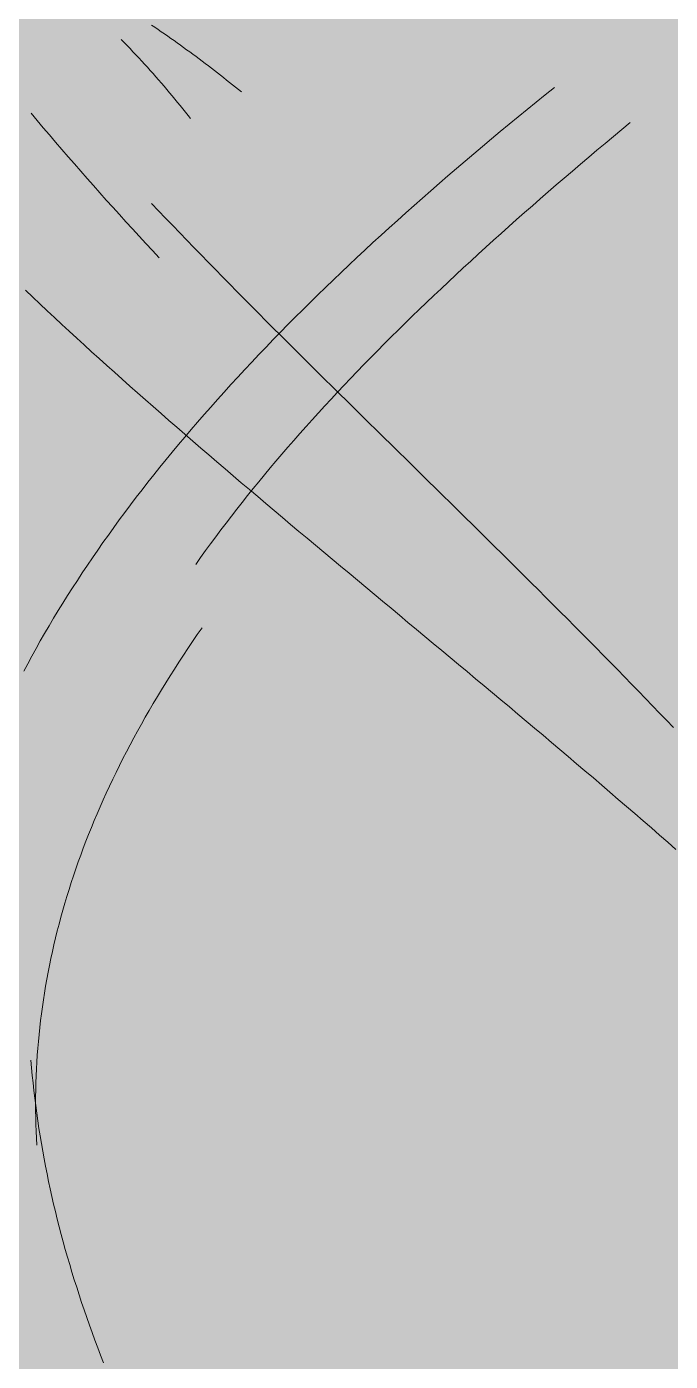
# Model space of a CAD drawing. Header units: inches. Extents: x 30764 to 92544, y -36095 to 66.
# Drawn here: x 30765.71866 to 30765.72197, y 60.03829 to 60.04516 of the extents above; entities that cross this region are included whole.
import ezdxf

# ---------------------------------------------------------------- set-up
doc = ezdxf.new("R2010")
doc.units = ezdxf.units.IN
doc.header["$MEASUREMENT"] = 0
for name, color, linetype, lineweight in [('A-GLAZ-CURT', 52, 'Continuous', 9), ('L-SITE-WALL', 31, 'Continuous', 13), ('Q-SPCQ', 91, 'Continuous', 9)]:
    doc.layers.add(name, color=color, linetype=linetype, lineweight=lineweight)

# ---------------------------------------------------------------- blocks, each defined once
blk = doc.blocks.new('FP_32-Entrance - Xcel')
at = {"layer": 'Q-SPCQ'}
for p, q in [((-2803.5156116, 60.0448443), (-2803.5156586, 60.0448065)), ((-2803.5157055, 60.0447687), (-2803.515752, 60.0447309)), ((-2803.5156586, 60.0448065), (-2803.5157055, 60.0447687)), ((-2803.5157984, 60.044693), (-2803.5158445, 60.0446551)), ((-2803.515752, 60.0447309), (-2803.5157984, 60.044693)), ((-2803.5158903, 60.0446172), (-2803.5159359, 60.0445792)), ((-2803.5158445, 60.0446551), (-2803.5158903, 60.0446172)), ((-2803.5159359, 60.0445792), (-2803.5159812, 60.0445413)), ((-2803.5160263, 60.0445033), (-2803.5160711, 60.0444653)), ((-2803.5159812, 60.0445413), (-2803.5160263, 60.0445033)), ((-2803.5161156, 60.0444272), (-2803.5161599, 60.0443892)), ((-2803.5160711, 60.0444653), (-2803.5161156, 60.0444272)), ((-2803.5162039, 60.0443511), (-2803.5162476, 60.044313)), ((-2803.5161599, 60.0443892), (-2803.5162039, 60.0443511)), ((-2803.516291, 60.0442749), (-2803.5163341, 60.0442367)), ((-2803.5162476, 60.044313), (-2803.516291, 60.0442749)), ((-2803.5163341, 60.0442367), (-2803.516377, 60.0441986)), ((-2803.5164196, 60.0441604), (-2803.5164618, 60.0441222)), ((-2803.516377, 60.0441986), (-2803.5164196, 60.0441604)), ((-2803.5165038, 60.044084), (-2803.5165455, 60.0440457)), ((-2803.5164618, 60.0441222), (-2803.5165038, 60.044084)), ((-2803.5165868, 60.0440075), (-2803.5166279, 60.0439692)), ((-2803.5165455, 60.0440457), (-2803.5165868, 60.0440075)), ((-2803.5166686, 60.0439309), (-2803.516709, 60.0438925)), ((-2803.5166279, 60.0439692), (-2803.5166686, 60.0439309)), ((-2803.516709, 60.0438925), (-2803.5167491, 60.0438542)), ((-2803.5183323, 60.0438005), (-2803.5182955, 60.0437655)), ((-2803.5167889, 60.0438158), (-2803.5168284, 60.0437775)), ((-2803.5167491, 60.0438542), (-2803.5167889, 60.0438158)), ((-2803.5182955, 60.0437655), (-2803.5182585, 60.0437304)), ((-2803.5182585, 60.0437304), (-2803.5182212, 60.0436954)), ((-2803.5168675, 60.0437391), (-2803.5169064, 60.0437007)), ((-2803.5168284, 60.0437775), (-2803.5168675, 60.0437391)), ((-2803.5182212, 60.0436954), (-2803.5181837, 60.0436603)), ((-2803.5181837, 60.0436603), (-2803.518146, 60.0436251)), ((-2803.5169449, 60.0436622), (-2803.516983, 60.0436238)), ((-2803.5169064, 60.0437007), (-2803.5169449, 60.0436622)), ((-2803.518146, 60.0436251), (-2803.518108, 60.04359)), ((-2803.518108, 60.04359), (-2803.5180698, 60.0435548)), ((-2803.5170208, 60.0435853), (-2803.5170583, 60.0435468)), ((-2803.516983, 60.0436238), (-2803.5170208, 60.0435853)), ((-2803.5180698, 60.0435548), (-2803.5180313, 60.0435196)), ((-2803.5180313, 60.0435196), (-2803.5179927, 60.0434844)), ((-2803.5170583, 60.0435468), (-2803.5170954, 60.0435083)), ((-2803.5179927, 60.0434844), (-2803.5179538, 60.0434491)), ((-2803.5179538, 60.0434491), (-2803.5179147, 60.0434139)), ((-2803.5171322, 60.0434698), (-2803.5171687, 60.0434313)), ((-2803.5170954, 60.0435083), (-2803.5171322, 60.0434698)), ((-2803.5179147, 60.0434139), (-2803.5178754, 60.0433786)), ((-2803.5178754, 60.0433786), (-2803.5178359, 60.0433432)), ((-2803.5172048, 60.0433927), (-2803.5172405, 60.0433541)), ((-2803.5171687, 60.0434313), (-2803.5172048, 60.0433927)), ((-2803.5178359, 60.0433432), (-2803.5177962, 60.0433079)), ((-2803.5177962, 60.0433079), (-2803.5177563, 60.0432725)), ((-2803.5172759, 60.0433156), (-2803.517311, 60.043277)), ((-2803.5172405, 60.0433541), (-2803.5172759, 60.0433156)), ((-2803.5177563, 60.0432725), (-2803.5177163, 60.0432371)), ((-2803.517311, 60.043277), (-2803.5173457, 60.0432383)), ((-2803.5177163, 60.0432371), (-2803.517676, 60.0432017)), ((-2803.517676, 60.0432017), (-2803.5176356, 60.0431662)), ((-2803.51738, 60.0431997), (-2803.517414, 60.0431611)), ((-2803.5173457, 60.0432383), (-2803.51738, 60.0431997)), ((-2803.5176356, 60.0431662), (-2803.517595, 60.0431308)), ((-2803.517595, 60.0431308), (-2803.5175542, 60.0430953)), ((-2803.5174476, 60.0431224), (-2803.5174808, 60.0430837)), ((-2803.517414, 60.0431611), (-2803.5174476, 60.0431224)), ((-2803.5175542, 60.0430953), (-2803.5175133, 60.0430598)), ((-2803.5175137, 60.0430451), (-2803.5175462, 60.0430064)), ((-2803.5174808, 60.0430837), (-2803.5175137, 60.0430451)), ((-2803.5175133, 60.0430598), (-2803.5174722, 60.0430242)), ((-2803.5175783, 60.0429677), (-2803.5176101, 60.0429289)), ((-2803.5175462, 60.0430064), (-2803.5175783, 60.0429677)), ((-2803.5174722, 60.0430242), (-2803.517431, 60.0429886)), ((-2803.517431, 60.0429886), (-2803.5173896, 60.042953)), ((-2803.5176101, 60.0429289), (-2803.5176415, 60.0428902)), ((-2803.5173896, 60.042953), (-2803.5173481, 60.0429174)), ((-2803.5173481, 60.0429174), (-2803.5173064, 60.0428818)), ((-2803.5176725, 60.0428514), (-2803.5177031, 60.0428127)), ((-2803.5176415, 60.0428902), (-2803.5176725, 60.0428514)), ((-2803.5173064, 60.0428818), (-2803.5172646, 60.0428461)), ((-2803.5172646, 60.0428461), (-2803.5172227, 60.0428104)), ((-2803.5177334, 60.0427739), (-2803.5177633, 60.0427351)), ((-2803.5177031, 60.0428127), (-2803.5177334, 60.0427739)), ((-2803.5172227, 60.0428104), (-2803.5171807, 60.0427747)), ((-2803.5171807, 60.0427747), (-2803.5171385, 60.042739)), ((-2803.5177928, 60.0426963), (-2803.5178219, 60.0426575)), ((-2803.5177633, 60.0427351), (-2803.5177928, 60.0426963)), ((-2803.5171385, 60.042739), (-2803.5170963, 60.0427032)), ((-2803.5170963, 60.0427032), (-2803.5170539, 60.0426674)), ((-2803.5178219, 60.0426575), (-2803.5178506, 60.0426187)), ((-2803.5170539, 60.0426674), (-2803.5170114, 60.0426316)), ((-2803.5170114, 60.0426316), (-2803.5169689, 60.0425958)), ((-2803.517879, 60.0425798), (-2803.5179069, 60.042541)), ((-2803.5178506, 60.0426187), (-2803.517879, 60.0425798)), ((-2803.5169689, 60.0425958), (-2803.5169262, 60.0425599)), ((-2803.5169262, 60.0425599), (-2803.5168835, 60.0425241)), ((-2803.5179345, 60.0425021), (-2803.5179617, 60.0424632)), ((-2803.5179069, 60.042541), (-2803.5179345, 60.0425021)), ((-2803.5168835, 60.0425241), (-2803.5168406, 60.0424882)), ((-2803.5168406, 60.0424882), (-2803.5167977, 60.0424522)), ((-2803.5179884, 60.0424244), (-2803.5180148, 60.0423855)), ((-2803.5179617, 60.0424632), (-2803.5179884, 60.0424244)), ((-2803.5167977, 60.0424522), (-2803.5167548, 60.0424163)), ((-2803.5167548, 60.0424163), (-2803.5167117, 60.0423803)), ((-2803.5180408, 60.0423466), (-2803.5180664, 60.0423077)), ((-2803.5180148, 60.0423855), (-2803.5180408, 60.0423466)), ((-2803.5167117, 60.0423803), (-2803.5166686, 60.0423443)), ((-2803.5180664, 60.0423077), (-2803.5180916, 60.0422687)), ((-2803.5166686, 60.0423443), (-2803.5166254, 60.0423083)), ((-2803.5166254, 60.0423083), (-2803.5165822, 60.0422722)), ((-2803.5181164, 60.0422298), (-2803.5181408, 60.0421909)), ((-2803.5180916, 60.0422687), (-2803.5181164, 60.0422298)), ((-2803.5165822, 60.0422722), (-2803.5165389, 60.0422362)), ((-2803.5165389, 60.0422362), (-2803.5164956, 60.0422001)), ((-2803.5181649, 60.0421519), (-2803.5181885, 60.042113)), ((-2803.5181408, 60.0421909), (-2803.5181649, 60.0421519)), ((-2803.5164956, 60.0422001), (-2803.5164523, 60.042164)), ((-2803.5164523, 60.042164), (-2803.5164089, 60.0421278)), ((-2803.5182117, 60.042074), (-2803.5182345, 60.042035)), ((-2803.5181885, 60.042113), (-2803.5182117, 60.042074)), ((-2803.5164089, 60.0421278), (-2803.5163654, 60.0420917)), ((-2803.5163654, 60.0420917), (-2803.516322, 60.0420555)), ((-2803.5182345, 60.042035), (-2803.5182569, 60.041996)), ((-2803.516322, 60.0420555), (-2803.5162785, 60.0420193)), ((-2803.5162785, 60.0420193), (-2803.516235, 60.0419831)), ((-2803.5182789, 60.041957), (-2803.5183005, 60.041918)), ((-2803.5182569, 60.041996), (-2803.5182789, 60.041957)), ((-2803.516235, 60.0419831), (-2803.5161915, 60.0419468)), ((-2803.5161915, 60.0419468), (-2803.516148, 60.0419106)), ((-2803.5183217, 60.041879), (-2803.5183425, 60.04184)), ((-2803.5183005, 60.041918), (-2803.5183217, 60.041879)), ((-2803.516148, 60.0419106), (-2803.5161045, 60.0418743)), ((-2803.5161045, 60.0418743), (-2803.516061, 60.041838)), ((-2803.516061, 60.041838), (-2803.5160175, 60.0418016)), ((-2803.5160175, 60.0418016), (-2803.515974, 60.0417653)), ((-2803.515974, 60.0417653), (-2803.5159306, 60.0417289)), ((-2803.5159306, 60.0417289), (-2803.5158871, 60.0416925)), ((-2803.5158871, 60.0416925), (-2803.5158437, 60.0416561)), ((-2803.5158437, 60.0416561), (-2803.5158003, 60.0416196)), ((-2803.5158003, 60.0416196), (-2803.5157569, 60.0415832)), ((-2803.5157569, 60.0415832), (-2803.5157136, 60.0415467)), ((-2803.5157136, 60.0415467), (-2803.5156703, 60.0415102)), ((-2803.5156703, 60.0415102), (-2803.515627, 60.0414737)), ((-2803.515627, 60.0414737), (-2803.5155838, 60.0414371)), ((-2803.5155838, 60.0414371), (-2803.5155407, 60.0414006)), ((-2803.5155407, 60.0414006), (-2803.5154976, 60.041364)), ((-2803.5154976, 60.041364), (-2803.5154545, 60.0413274)), ((-2803.5154545, 60.0413274), (-2803.5154116, 60.0412907)), ((-2803.5154116, 60.0412907), (-2803.5153687, 60.0412541)), ((-2803.5153687, 60.0412541), (-2803.5153259, 60.0412174)), ((-2803.5153259, 60.0412174), (-2803.5152831, 60.0411807)), ((-2803.5152831, 60.0411807), (-2803.5152405, 60.041144)), ((-2803.5152405, 60.041144), (-2803.5151979, 60.0411073)), ((-2803.5151979, 60.0411073), (-2803.5151554, 60.0410706)), ((-2803.5151554, 60.0410706), (-2803.5151131, 60.0410338)), ((-2803.5151131, 60.0410338), (-2803.5150708, 60.040997)), ((-2803.5150708, 60.040997), (-2803.5150286, 60.0409602)), ((-2803.5150286, 60.0409602), (-2803.5149865, 60.0409234))]:
    blk.add_line(p, q, dxfattribs=at)
blk = doc.blocks.new('FP_34-Entrance - Xcel')
at = {"layer": 'Q-SPCQ'}
for p, q in [((-2803.518304, 60.0447116), (-2803.5182729, 60.0446743)), ((-2803.5182729, 60.0446743), (-2803.5182415, 60.0446371)), ((-2803.5182415, 60.0446371), (-2803.5182099, 60.0445998)), ((-2803.5182099, 60.0445998), (-2803.5181782, 60.0445626)), ((-2803.5181782, 60.0445626), (-2803.5181462, 60.0445253)), ((-2803.5181462, 60.0445253), (-2803.5181141, 60.0444881)), ((-2803.5181141, 60.0444881), (-2803.5180817, 60.0444509)), ((-2803.5180817, 60.0444509), (-2803.5180492, 60.0444137)), ((-2803.5180492, 60.0444137), (-2803.5180164, 60.0443765)), ((-2803.5180164, 60.0443765), (-2803.5179835, 60.0443393)), ((-2803.5179835, 60.0443393), (-2803.5179504, 60.0443021)), ((-2803.5179504, 60.0443021), (-2803.5179172, 60.0442649)), ((-2803.5179172, 60.0442649), (-2803.5178837, 60.0442277)), ((-2803.5178837, 60.0442277), (-2803.5178501, 60.0441906)), ((-2803.5178501, 60.0441906), (-2803.5178164, 60.0441534)), ((-2803.5178164, 60.0441534), (-2803.5177825, 60.0441162)), ((-2803.5177825, 60.0441162), (-2803.5177484, 60.0440791)), ((-2803.5177484, 60.0440791), (-2803.5177142, 60.044042)), ((-2803.5177142, 60.044042), (-2803.5176799, 60.0440048)), ((-2803.5176799, 60.0440048), (-2803.5176454, 60.0439677)), ((-2803.5174492, 60.0420288), (-2803.5174734, 60.0419933)), ((-2803.5174247, 60.0420642), (-2803.5174492, 60.0420288)), ((-2803.5174973, 60.0419578), (-2803.5175208, 60.0419224)), ((-2803.5174734, 60.0419933), (-2803.5174973, 60.0419578)), ((-2803.517544, 60.0418869), (-2803.5175668, 60.0418515)), ((-2803.5175208, 60.0419224), (-2803.517544, 60.0418869)), ((-2803.5175893, 60.041816), (-2803.5176114, 60.0417806)), ((-2803.5175668, 60.0418515), (-2803.5175893, 60.041816)), ((-2803.5176332, 60.0417451), (-2803.5176546, 60.0417097)), ((-2803.5176114, 60.0417806), (-2803.5176332, 60.0417451)), ((-2803.5176757, 60.0416742), (-2803.5176964, 60.0416388)), ((-2803.5176546, 60.0417097), (-2803.5176757, 60.0416742)), ((-2803.5177168, 60.0416033), (-2803.5177368, 60.0415679)), ((-2803.5176964, 60.0416388), (-2803.5177168, 60.0416033)), ((-2803.5177565, 60.0415324), (-2803.5177758, 60.041497)), ((-2803.5177368, 60.0415679), (-2803.5177565, 60.0415324)), ((-2803.5177947, 60.0414615), (-2803.5178133, 60.0414261)), ((-2803.5177758, 60.041497), (-2803.5177947, 60.0414615)), ((-2803.5178315, 60.0413906), (-2803.5178494, 60.0413552)), ((-2803.5178133, 60.0414261), (-2803.5178315, 60.0413906)), ((-2803.5178669, 60.0413197), (-2803.5178841, 60.0412842)), ((-2803.5178494, 60.0413552), (-2803.5178669, 60.0413197)), ((-2803.5179009, 60.0412488), (-2803.5179173, 60.0412133)), ((-2803.5178841, 60.0412842), (-2803.5179009, 60.0412488)), ((-2803.5179173, 60.0412133), (-2803.5179334, 60.0411779)), ((-2803.5179491, 60.0411424), (-2803.5179644, 60.0411069)), ((-2803.5179334, 60.0411779), (-2803.5179491, 60.0411424)), ((-2803.5179794, 60.0410715), (-2803.517994, 60.041036)), ((-2803.5179644, 60.0411069), (-2803.5179794, 60.0410715)), ((-2803.5180083, 60.0410005), (-2803.5180222, 60.0409651)), ((-2803.517994, 60.041036), (-2803.5180083, 60.0410005)), ((-2803.5180357, 60.0409296), (-2803.5180489, 60.0408941)), ((-2803.5180222, 60.0409651), (-2803.5180357, 60.0409296)), ((-2803.5180617, 60.0408586), (-2803.5180741, 60.0408232)), ((-2803.5180489, 60.0408941), (-2803.5180617, 60.0408586)), ((-2803.5180862, 60.0407877), (-2803.5180979, 60.0407522)), ((-2803.5180741, 60.0408232), (-2803.5180862, 60.0407877)), ((-2803.5181092, 60.0407167), (-2803.5181202, 60.0406812)), ((-2803.5180979, 60.0407522), (-2803.5181092, 60.0407167)), ((-2803.5181308, 60.0406457), (-2803.5181411, 60.0406102)), ((-2803.5181202, 60.0406812), (-2803.5181308, 60.0406457)), ((-2803.518151, 60.0405747), (-2803.5181605, 60.0405392)), ((-2803.5181411, 60.0406102), (-2803.518151, 60.0405747)), ((-2803.5181697, 60.0405037), (-2803.5181785, 60.0404682)), ((-2803.5181605, 60.0405392), (-2803.5181697, 60.0405037)), ((-2803.5181869, 60.0404327), (-2803.518195, 60.0403972)), ((-2803.5181785, 60.0404682), (-2803.5181869, 60.0404327)), ((-2803.5182027, 60.0403617), (-2803.51821, 60.0403262)), ((-2803.518195, 60.0403972), (-2803.5182027, 60.0403617)), ((-2803.518217, 60.0402907), (-2803.5182236, 60.0402551)), ((-2803.51821, 60.0403262), (-2803.518217, 60.0402907)), ((-2803.5182298, 60.0402196), (-2803.5182357, 60.0401841)), ((-2803.5182236, 60.0402551), (-2803.5182298, 60.0402196)), ((-2803.5182413, 60.0401486), (-2803.5182464, 60.040113)), ((-2803.5182357, 60.0401841), (-2803.5182413, 60.0401486)), ((-2803.5182464, 60.040113), (-2803.5182512, 60.0400775)), ((-2803.5182557, 60.0400419), (-2803.5182598, 60.0400064)), ((-2803.5182512, 60.0400775), (-2803.5182557, 60.0400419)), ((-2803.5182635, 60.0399708), (-2803.5182669, 60.0399353)), ((-2803.5182598, 60.0400064), (-2803.5182635, 60.0399708)), ((-2803.5182699, 60.0398997), (-2803.5182725, 60.0398641)), ((-2803.5182669, 60.0399353), (-2803.5182699, 60.0398997)), ((-2803.5183051, 60.0398383), (-2803.5183018, 60.0397993)), ((-2803.5182748, 60.0398286), (-2803.5182768, 60.039793)), ((-2803.5182725, 60.0398641), (-2803.5182748, 60.0398286)), ((-2803.5183018, 60.0397993), (-2803.5182982, 60.0397603)), ((-2803.5182982, 60.0397603), (-2803.5182943, 60.0397213)), ((-2803.5182784, 60.0397574), (-2803.5182796, 60.0397218)), ((-2803.5182768, 60.039793), (-2803.5182784, 60.0397574)), ((-2803.5182943, 60.0397213), (-2803.5182901, 60.0396823)), ((-2803.5182901, 60.0396823), (-2803.5182855, 60.0396433)), ((-2803.5182805, 60.0396862), (-2803.518281, 60.0396506)), ((-2803.5182796, 60.0397218), (-2803.5182805, 60.0396862)), ((-2803.5182855, 60.0396433), (-2803.5182806, 60.0396043)), ((-2803.518281, 60.0396506), (-2803.5182811, 60.039615)), ((-2803.5182811, 60.039615), (-2803.5182809, 60.0395794)), ((-2803.5182806, 60.0396043), (-2803.5182754, 60.0395654)), ((-2803.5182809, 60.0395794), (-2803.5182804, 60.0395438)), ((-2803.5182804, 60.0395438), (-2803.5182795, 60.0395082)), ((-2803.5182754, 60.0395654), (-2803.5182699, 60.0395264)), ((-2803.5182795, 60.0395082), (-2803.5182783, 60.0394726)), ((-2803.5182783, 60.0394726), (-2803.5182767, 60.039437)), ((-2803.5182699, 60.0395264), (-2803.5182641, 60.0394874)), ((-2803.5182641, 60.0394874), (-2803.5182579, 60.0394484)), ((-2803.5182767, 60.039437), (-2803.5182747, 60.0394013)), ((-2803.5182579, 60.0394484), (-2803.5182514, 60.0394094)), ((-2803.5182514, 60.0394094), (-2803.5182446, 60.0393705)), ((-2803.5182446, 60.0393705), (-2803.5182375, 60.0393315)), ((-2803.5182375, 60.0393315), (-2803.5182301, 60.0392925)), ((-2803.5182301, 60.0392925), (-2803.5182224, 60.0392536)), ((-2803.5182224, 60.0392536), (-2803.5182143, 60.0392146)), ((-2803.5182143, 60.0392146), (-2803.518206, 60.0391756)), ((-2803.518206, 60.0391756), (-2803.5181973, 60.0391367)), ((-2803.5181973, 60.0391367), (-2803.5181883, 60.0390978)), ((-2803.5181883, 60.0390978), (-2803.5181791, 60.0390588)), ((-2803.5181791, 60.0390588), (-2803.5181695, 60.0390199)), ((-2803.5181695, 60.0390199), (-2803.5181596, 60.0389809)), ((-2803.5181596, 60.0389809), (-2803.5181494, 60.038942)), ((-2803.5181494, 60.038942), (-2803.5181389, 60.0389031)), ((-2803.5181389, 60.0389031), (-2803.5181282, 60.0388642)), ((-2803.5181282, 60.0388642), (-2803.5181171, 60.0388253)), ((-2803.5181171, 60.0388253), (-2803.5181057, 60.0387863)), ((-2803.5181057, 60.0387863), (-2803.518094, 60.0387474)), ((-2803.518094, 60.0387474), (-2803.5180821, 60.0387085)), ((-2803.5180821, 60.0387085), (-2803.5180698, 60.0386697)), ((-2803.5180698, 60.0386697), (-2803.5180573, 60.0386308)), ((-2803.5180573, 60.0386308), (-2803.5180445, 60.0385919)), ((-2803.5180445, 60.0385919), (-2803.5180313, 60.038553)), ((-2803.5180313, 60.038553), (-2803.5180179, 60.0385141)), ((-2803.5180179, 60.0385141), (-2803.5180042, 60.0384753)), ((-2803.5180042, 60.0384753), (-2803.5179903, 60.0384364)), ((-2803.5179903, 60.0384364), (-2803.517976, 60.0383976)), ((-2803.517976, 60.0383976), (-2803.5179615, 60.0383587)), ((-2803.5179615, 60.0383587), (-2803.5179467, 60.0383199)), ((-2803.5179467, 60.0383199), (-2803.5179316, 60.038281))]:
    blk.add_line(p, q, dxfattribs=at)
blk = doc.blocks.new('FP_35-Entrance - Xcel')
at = {"layer": 'Q-SPCQ'}
for p, q in [((-2803.5152654, 60.0446281), (-2803.5153082, 60.0445924)), ((-2803.5152223, 60.0446638), (-2803.5152654, 60.0446281)), ((-2803.5153509, 60.0445567), (-2803.5153933, 60.044521)), ((-2803.5153082, 60.0445924), (-2803.5153509, 60.0445567)), ((-2803.5154356, 60.0444854), (-2803.5154776, 60.0444497)), ((-2803.5153933, 60.044521), (-2803.5154356, 60.0444854)), ((-2803.5155195, 60.044414), (-2803.5155611, 60.0443784)), ((-2803.5154776, 60.0444497), (-2803.5155195, 60.044414)), ((-2803.5156025, 60.0443427), (-2803.5156437, 60.0443071)), ((-2803.5155611, 60.0443784), (-2803.5156025, 60.0443427)), ((-2803.5156847, 60.0442715), (-2803.5157254, 60.0442359)), ((-2803.5156437, 60.0443071), (-2803.5156847, 60.0442715)), ((-2803.517684, 60.0442464), (-2803.5176481, 60.0442087)), ((-2803.5176481, 60.0442087), (-2803.517612, 60.044171)), ((-2803.5157254, 60.0442359), (-2803.5157659, 60.0442002)), ((-2803.517612, 60.044171), (-2803.5175758, 60.0441333)), ((-2803.5175758, 60.0441333), (-2803.5175395, 60.0440956)), ((-2803.5158062, 60.0441646), (-2803.5158462, 60.044129)), ((-2803.5157659, 60.0442002), (-2803.5158062, 60.0441646)), ((-2803.5175395, 60.0440956), (-2803.5175031, 60.0440579)), ((-2803.515886, 60.0440934), (-2803.5159256, 60.0440578)), ((-2803.5158462, 60.044129), (-2803.515886, 60.0440934)), ((-2803.5175031, 60.0440579), (-2803.5174666, 60.0440202)), ((-2803.5174666, 60.0440202), (-2803.5174299, 60.0439826)), ((-2803.5159649, 60.0440223), (-2803.5160039, 60.0439867)), ((-2803.5159256, 60.0440578), (-2803.5159649, 60.0440223)), ((-2803.5174299, 60.0439826), (-2803.5173932, 60.0439449)), ((-2803.5173932, 60.0439449), (-2803.5173563, 60.0439073)), ((-2803.5160427, 60.0439511), (-2803.5160813, 60.0439156)), ((-2803.5160039, 60.0439867), (-2803.5160427, 60.0439511)), ((-2803.5173563, 60.0439073), (-2803.5173194, 60.0438696)), ((-2803.5173194, 60.0438696), (-2803.5172823, 60.043832)), ((-2803.5161195, 60.04388), (-2803.5161575, 60.0438444)), ((-2803.5160813, 60.0439156), (-2803.5161195, 60.04388)), ((-2803.5172823, 60.043832), (-2803.5172452, 60.0437944)), ((-2803.5172452, 60.0437944), (-2803.5172079, 60.0437568)), ((-2803.5161953, 60.0438089), (-2803.5162328, 60.0437734)), ((-2803.5161575, 60.0438444), (-2803.5161953, 60.0438089)), ((-2803.5172079, 60.0437568), (-2803.5171706, 60.0437192)), ((-2803.51627, 60.0437378), (-2803.5163069, 60.0437023)), ((-2803.5162328, 60.0437734), (-2803.51627, 60.0437378)), ((-2803.5171706, 60.0437192), (-2803.5171332, 60.0436816)), ((-2803.5171332, 60.0436816), (-2803.5170958, 60.043644)), ((-2803.5163435, 60.0436668), (-2803.5163799, 60.0436312)), ((-2803.5163069, 60.0437023), (-2803.5163435, 60.0436668)), ((-2803.5170958, 60.043644), (-2803.5170582, 60.0436064)), ((-2803.5170582, 60.0436064), (-2803.5170206, 60.0435688)), ((-2803.516416, 60.0435957), (-2803.5164518, 60.0435602)), ((-2803.5163799, 60.0436312), (-2803.516416, 60.0435957)), ((-2803.5170206, 60.0435688), (-2803.516983, 60.0435313)), ((-2803.516983, 60.0435313), (-2803.5169453, 60.0434937)), ((-2803.5164873, 60.0435247), (-2803.5165225, 60.0434892)), ((-2803.5164518, 60.0435602), (-2803.5164873, 60.0435247)), ((-2803.5169453, 60.0434937), (-2803.5169075, 60.0434562)), ((-2803.5169075, 60.0434562), (-2803.5168697, 60.0434186)), ((-2803.5165574, 60.0434537), (-2803.516592, 60.0434182)), ((-2803.5165225, 60.0434892), (-2803.5165574, 60.0434537)), ((-2803.5168697, 60.0434186), (-2803.5168318, 60.0433811)), ((-2803.5168318, 60.0433811), (-2803.5167939, 60.0433436)), ((-2803.5166264, 60.0433827), (-2803.5166604, 60.0433472)), ((-2803.516592, 60.0434182), (-2803.5166264, 60.0433827)), ((-2803.5167939, 60.0433436), (-2803.516756, 60.043306)), ((-2803.5166941, 60.0433118), (-2803.5167275, 60.0432763)), ((-2803.5166604, 60.0433472), (-2803.5166941, 60.0433118)), ((-2803.5167606, 60.0432408), (-2803.5167934, 60.0432053)), ((-2803.5167275, 60.0432763), (-2803.5167606, 60.0432408)), ((-2803.516756, 60.043306), (-2803.516718, 60.0432685)), ((-2803.516718, 60.0432685), (-2803.51668, 60.043231)), ((-2803.5167934, 60.0432053), (-2803.5168259, 60.0431699)), ((-2803.51668, 60.043231), (-2803.516642, 60.0431935)), ((-2803.516642, 60.0431935), (-2803.5166039, 60.043156)), ((-2803.516858, 60.0431344), (-2803.5168899, 60.0430989)), ((-2803.5168259, 60.0431699), (-2803.516858, 60.0431344)), ((-2803.5166039, 60.043156), (-2803.5165659, 60.0431186)), ((-2803.5165659, 60.0431186), (-2803.5165278, 60.0430811)), ((-2803.5169214, 60.0430635), (-2803.5169526, 60.043028)), ((-2803.5168899, 60.0430989), (-2803.5169214, 60.0430635)), ((-2803.5165278, 60.0430811), (-2803.5164897, 60.0430436)), ((-2803.5164897, 60.0430436), (-2803.5164516, 60.0430062)), ((-2803.5169835, 60.0429926), (-2803.517014, 60.0429571)), ((-2803.5169526, 60.043028), (-2803.5169835, 60.0429926)), ((-2803.5164516, 60.0430062), (-2803.5164135, 60.0429687)), ((-2803.5164135, 60.0429687), (-2803.5163754, 60.0429313)), ((-2803.5170443, 60.0429217), (-2803.5170741, 60.0428862)), ((-2803.517014, 60.0429571), (-2803.5170443, 60.0429217)), ((-2803.5163754, 60.0429313), (-2803.5163373, 60.0428938)), ((-2803.5171037, 60.0428508), (-2803.5171329, 60.0428154)), ((-2803.5170741, 60.0428862), (-2803.5171037, 60.0428508)), ((-2803.5163373, 60.0428938), (-2803.5162992, 60.0428564)), ((-2803.5162992, 60.0428564), (-2803.5162612, 60.042819)), ((-2803.5171618, 60.0427799), (-2803.5171904, 60.0427445)), ((-2803.5171329, 60.0428154), (-2803.5171618, 60.0427799)), ((-2803.5162612, 60.042819), (-2803.5162231, 60.0427816)), ((-2803.5162231, 60.0427816), (-2803.5161851, 60.0427442)), ((-2803.5172186, 60.0427091), (-2803.5172465, 60.0426736)), ((-2803.5171904, 60.0427445), (-2803.5172186, 60.0427091)), ((-2803.5161851, 60.0427442), (-2803.5161471, 60.0427068)), ((-2803.5161471, 60.0427068), (-2803.5161091, 60.0426694)), ((-2803.517274, 60.0426382), (-2803.5173012, 60.0426028)), ((-2803.5172465, 60.0426736), (-2803.517274, 60.0426382)), ((-2803.5161091, 60.0426694), (-2803.5160712, 60.042632)), ((-2803.5160712, 60.042632), (-2803.5160333, 60.0425946)), ((-2803.5173281, 60.0425673), (-2803.5173546, 60.0425319)), ((-2803.5173012, 60.0426028), (-2803.5173281, 60.0425673)), ((-2803.5160333, 60.0425946), (-2803.5159954, 60.0425572)), ((-2803.5159954, 60.0425572), (-2803.5159576, 60.0425199)), ((-2803.5173807, 60.0424965), (-2803.5174065, 60.0424611)), ((-2803.5173546, 60.0425319), (-2803.5173807, 60.0424965)), ((-2803.5159576, 60.0425199), (-2803.5159198, 60.0424825)), ((-2803.517432, 60.0424257), (-2803.5174571, 60.0423902)), ((-2803.5174065, 60.0424611), (-2803.517432, 60.0424257)), ((-2803.5159198, 60.0424825), (-2803.5158821, 60.0424452)), ((-2803.5158821, 60.0424452), (-2803.5158444, 60.0424078)), ((-2803.5158444, 60.0424078), (-2803.5158067, 60.0423705)), ((-2803.5158067, 60.0423705), (-2803.5157692, 60.0423331)), ((-2803.5157692, 60.0423331), (-2803.5157317, 60.0422958)), ((-2803.5157317, 60.0422958), (-2803.5156942, 60.0422585)), ((-2803.5156942, 60.0422585), (-2803.5156569, 60.0422212)), ((-2803.5156569, 60.0422212), (-2803.5156196, 60.0421839)), ((-2803.5156196, 60.0421839), (-2803.5155823, 60.0421466)), ((-2803.5155823, 60.0421466), (-2803.5155452, 60.0421093)), ((-2803.5155452, 60.0421093), (-2803.5155081, 60.042072)), ((-2803.5155081, 60.042072), (-2803.5154711, 60.0420347)), ((-2803.5154711, 60.0420347), (-2803.5154342, 60.0419974)), ((-2803.5154342, 60.0419974), (-2803.5153974, 60.0419602)), ((-2803.5153974, 60.0419602), (-2803.5153607, 60.0419229)), ((-2803.5153607, 60.0419229), (-2803.5153241, 60.0418856)), ((-2803.5153241, 60.0418856), (-2803.5152876, 60.0418484)), ((-2803.5152876, 60.0418484), (-2803.5152512, 60.0418112)), ((-2803.5152512, 60.0418112), (-2803.5152149, 60.0417739)), ((-2803.5152149, 60.0417739), (-2803.5151787, 60.0417367)), ((-2803.5151787, 60.0417367), (-2803.5151426, 60.0416994)), ((-2803.5151426, 60.0416994), (-2803.5151067, 60.0416622)), ((-2803.5151067, 60.0416622), (-2803.5150708, 60.041625)), ((-2803.5150708, 60.041625), (-2803.5150351, 60.0415878)), ((-2803.5150351, 60.0415878), (-2803.5149995, 60.0415506))]:
    blk.add_line(p, q, dxfattribs=at)
blk = doc.blocks.new('FP_37-Entrance - Xcel')
at = {"layer": 'Q-SPCQ'}
for p, q in [((-2803.512027, 60.0455238), (-2803.512025, 60.0455108)), ((-2803.512025, 60.0455108), (-2803.5120229, 60.0454978)), ((-2803.5134481, 60.0454398), (-2803.5134663, 60.045426)), ((-2803.5134297, 60.0454536), (-2803.5134481, 60.0454398)), ((-2803.5134113, 60.0454673), (-2803.5134297, 60.0454536)), ((-2803.5133928, 60.0454809), (-2803.5134113, 60.0454673)), ((-2803.5120229, 60.0454978), (-2803.5120208, 60.0454846)), ((-2803.5120208, 60.0454846), (-2803.5120187, 60.0454714)), ((-2803.5120187, 60.0454714), (-2803.5120166, 60.045458)), ((-2803.5120166, 60.045458), (-2803.5120145, 60.0454446)), ((-2803.5120145, 60.0454446), (-2803.5120125, 60.0454311)), ((-2803.5135383, 60.0453696), (-2803.513556, 60.0453552)), ((-2803.5135204, 60.0453838), (-2803.5135383, 60.0453696)), ((-2803.5135025, 60.0453979), (-2803.5135204, 60.0453838)), ((-2803.5134844, 60.045412), (-2803.5135025, 60.0453979)), ((-2803.5134663, 60.045426), (-2803.5134844, 60.045412)), ((-2803.5120125, 60.0454311), (-2803.5120104, 60.0454174)), ((-2803.5120104, 60.0454174), (-2803.5120083, 60.0454037)), ((-2803.5120083, 60.0454037), (-2803.5120062, 60.0453899)), ((-2803.5120062, 60.0453899), (-2803.512004, 60.045376)), ((-2803.512004, 60.045376), (-2803.5120019, 60.045362)), ((-2803.5136087, 60.0453117), (-2803.5136261, 60.0452971)), ((-2803.5135912, 60.0453263), (-2803.5136087, 60.0453117)), ((-2803.5135737, 60.0453408), (-2803.5135912, 60.0453263)), ((-2803.513556, 60.0453552), (-2803.5135737, 60.0453408)), ((-2803.5120019, 60.045362), (-2803.5119997, 60.045348)), ((-2803.5119997, 60.045348), (-2803.5119976, 60.0453338)), ((-2803.5119976, 60.0453338), (-2803.5119954, 60.0453196)), ((-2803.5119954, 60.0453196), (-2803.5119932, 60.0453052)), ((-2803.5119932, 60.0453052), (-2803.511991, 60.0452908)), ((-2803.5136947, 60.0452376), (-2803.5137116, 60.0452225)), ((-2803.5136777, 60.0452526), (-2803.5136947, 60.0452376)), ((-2803.5136606, 60.0452675), (-2803.5136777, 60.0452526)), ((-2803.5136434, 60.0452823), (-2803.5136606, 60.0452675)), ((-2803.5136261, 60.0452971), (-2803.5136434, 60.0452823)), ((-2803.511991, 60.0452908), (-2803.5119887, 60.0452764)), ((-2803.5119887, 60.0452764), (-2803.5119864, 60.0452618)), ((-2803.5119864, 60.0452618), (-2803.5119841, 60.0452471)), ((-2803.5119841, 60.0452471), (-2803.5119818, 60.0452324)), ((-2803.5119818, 60.0452324), (-2803.5119795, 60.0452176)), ((-2803.5137619, 60.0451768), (-2803.5137785, 60.0451615)), ((-2803.5137452, 60.0451921), (-2803.5137619, 60.0451768)), ((-2803.5137285, 60.0452074), (-2803.5137452, 60.0451921)), ((-2803.5137116, 60.0452225), (-2803.5137285, 60.0452074)), ((-2803.5119795, 60.0452176), (-2803.5119771, 60.0452027)), ((-2803.5119771, 60.0452027), (-2803.5119747, 60.0451878)), ((-2803.5119747, 60.0451878), (-2803.5119722, 60.0451728)), ((-2803.5119722, 60.0451728), (-2803.5119697, 60.0451577)), ((-2803.513844, 60.0450993), (-2803.5138601, 60.0450835)), ((-2803.5138277, 60.0451149), (-2803.513844, 60.0450993)), ((-2803.5138114, 60.0451305), (-2803.5138277, 60.0451149)), ((-2803.513795, 60.045146), (-2803.5138114, 60.0451305)), ((-2803.5137785, 60.0451615), (-2803.513795, 60.045146)), ((-2803.5119697, 60.0451577), (-2803.5119672, 60.0451425)), ((-2803.5119672, 60.0451425), (-2803.5119647, 60.0451273)), ((-2803.5119647, 60.0451273), (-2803.5119621, 60.045112)), ((-2803.5119621, 60.045112), (-2803.5119594, 60.0450966)), ((-2803.5119594, 60.0450966), (-2803.5119568, 60.0450812)), ((-2803.517841, 60.0450914), (-2803.5178256, 60.0450757)), ((-2803.5178256, 60.0450757), (-2803.5178103, 60.04506)), ((-2803.5178103, 60.04506), (-2803.5177951, 60.0450442)), ((-2803.5177951, 60.0450442), (-2803.51778, 60.0450284)), ((-2803.51778, 60.0450284), (-2803.517765, 60.0450125)), ((-2803.5139082, 60.0450359), (-2803.513924, 60.04502)), ((-2803.5138922, 60.0450519), (-2803.5139082, 60.0450359)), ((-2803.5138762, 60.0450677), (-2803.5138922, 60.0450519)), ((-2803.5138601, 60.0450835), (-2803.5138762, 60.0450677)), ((-2803.5119568, 60.0450812), (-2803.511954, 60.0450657)), ((-2803.511954, 60.0450657), (-2803.5119513, 60.0450501)), ((-2803.5119513, 60.0450501), (-2803.5119484, 60.0450345)), ((-2803.5119484, 60.0450345), (-2803.5119456, 60.0450188)), ((-2803.517765, 60.0450125), (-2803.5177501, 60.0449965)), ((-2803.5177501, 60.0449965), (-2803.5177353, 60.0449805)), ((-2803.5177353, 60.0449805), (-2803.5177205, 60.0449645)), ((-2803.5177205, 60.0449645), (-2803.5177059, 60.0449484)), ((-2803.5139712, 60.0449716), (-2803.5139867, 60.0449554)), ((-2803.5139555, 60.0449878), (-2803.5139712, 60.0449716)), ((-2803.5139398, 60.0450039), (-2803.5139555, 60.0449878)), ((-2803.513924, 60.04502), (-2803.5139398, 60.0450039)), ((-2803.5119456, 60.0450188), (-2803.5119427, 60.045003)), ((-2803.5119427, 60.045003), (-2803.5119397, 60.0449872)), ((-2803.5119397, 60.0449872), (-2803.5119367, 60.0449714)), ((-2803.5119367, 60.0449714), (-2803.5119336, 60.0449555)), ((-2803.5177059, 60.0449484), (-2803.5176914, 60.0449322)), ((-2803.5176914, 60.0449322), (-2803.5176769, 60.044916)), ((-2803.5176769, 60.044916), (-2803.5176625, 60.0448997)), ((-2803.5176625, 60.0448997), (-2803.5176482, 60.0448834)), ((-2803.5140482, 60.0448899), (-2803.5140635, 60.0448734)), ((-2803.514033, 60.0449063), (-2803.5140482, 60.0448899)), ((-2803.5140176, 60.0449227), (-2803.514033, 60.0449063)), ((-2803.5140022, 60.0449391), (-2803.5140176, 60.0449227)), ((-2803.5139867, 60.0449554), (-2803.5140022, 60.0449391)), ((-2803.5119336, 60.0449555), (-2803.5119305, 60.0449395)), ((-2803.5119305, 60.0449395), (-2803.5119273, 60.0449235)), ((-2803.5119273, 60.0449235), (-2803.5119241, 60.0449074)), ((-2803.5119241, 60.0449074), (-2803.5119208, 60.0448913)), ((-2803.5119208, 60.0448913), (-2803.5119175, 60.0448751)), ((-2803.5176482, 60.0448834), (-2803.517634, 60.044867)), ((-2803.517634, 60.044867), (-2803.5176199, 60.0448506)), ((-2803.5176199, 60.0448506), (-2803.5176059, 60.0448341)), ((-2803.5176059, 60.0448341), (-2803.517592, 60.0448176)), ((-2803.5141087, 60.0448235), (-2803.5141236, 60.0448068)), ((-2803.5140937, 60.0448402), (-2803.5141087, 60.0448235)), ((-2803.5140786, 60.0448568), (-2803.5140937, 60.0448402)), ((-2803.5140635, 60.0448734), (-2803.5140786, 60.0448568)), ((-2803.5119175, 60.0448751), (-2803.511914, 60.0448589)), ((-2803.511914, 60.0448589), (-2803.5119106, 60.0448427)), ((-2803.5119106, 60.0448427), (-2803.511907, 60.0448264)), ((-2803.511907, 60.0448264), (-2803.5119034, 60.04481)), ((-2803.517592, 60.0448176), (-2803.5175781, 60.044801)), ((-2803.5175781, 60.044801), (-2803.5175643, 60.0447844)), ((-2803.5175643, 60.0447844), (-2803.5175507, 60.0447678)), ((-2803.5175507, 60.0447678), (-2803.5175371, 60.0447511)), ((-2803.5175371, 60.0447511), (-2803.5175235, 60.0447344)), ((-2803.5141681, 60.0447564), (-2803.5141829, 60.0447395)), ((-2803.5141534, 60.0447733), (-2803.5141681, 60.0447564)), ((-2803.5141385, 60.0447901), (-2803.5141534, 60.0447733)), ((-2803.5141236, 60.0448068), (-2803.5141385, 60.0447901)), ((-2803.5119034, 60.04481), (-2803.5118997, 60.0447936)), ((-2803.5118997, 60.0447936), (-2803.511896, 60.0447772)), ((-2803.511896, 60.0447772), (-2803.5118922, 60.0447607)), ((-2803.5118922, 60.0447607), (-2803.5118883, 60.0447442)), ((-2803.5175235, 60.0447344), (-2803.5175101, 60.0447176)), ((-2803.5175101, 60.0447176), (-2803.5174967, 60.0447008)), ((-2803.5174967, 60.0447008), (-2803.5174834, 60.044684)), ((-2803.5142267, 60.0446886), (-2803.5142412, 60.0446716)), ((-2803.5142121, 60.0447056), (-2803.5142267, 60.0446886)), ((-2803.5141975, 60.0447226), (-2803.5142121, 60.0447056)), ((-2803.5141829, 60.0447395), (-2803.5141975, 60.0447226))]:
    blk.add_line(p, q, dxfattribs=at)
blk = doc.blocks.new('FP_42-Entrance - Xcel')
at = {"layer": 'Q-SPCQ'}
for p, q in [((-2803.5176847, 60.0451653), (-2803.517668, 60.045154)), ((-2803.517668, 60.045154), (-2803.5176513, 60.0451427)), ((-2803.5176513, 60.0451427), (-2803.5176347, 60.0451314)), ((-2803.5176347, 60.0451314), (-2803.5176181, 60.0451199)), ((-2803.5176181, 60.0451199), (-2803.5176016, 60.0451085)), ((-2803.5176016, 60.0451085), (-2803.5175852, 60.045097)), ((-2803.5175852, 60.045097), (-2803.5175688, 60.0450854)), ((-2803.5175688, 60.0450854), (-2803.5175525, 60.0450738)), ((-2803.5175525, 60.0450738), (-2803.5175363, 60.0450622)), ((-2803.5175363, 60.0450622), (-2803.5175201, 60.0450505)), ((-2803.5175201, 60.0450505), (-2803.5175039, 60.0450387)), ((-2803.5175039, 60.0450387), (-2803.5174878, 60.045027)), ((-2803.5174878, 60.045027), (-2803.5174718, 60.0450152)), ((-2803.5174718, 60.0450152), (-2803.5174558, 60.0450033)), ((-2803.5174558, 60.0450033), (-2803.5174399, 60.0449914)), ((-2803.5174399, 60.0449914), (-2803.517424, 60.0449795)), ((-2803.517424, 60.0449795), (-2803.5174082, 60.0449675)), ((-2803.5174082, 60.0449675), (-2803.5173924, 60.0449555)), ((-2803.5173924, 60.0449555), (-2803.5173767, 60.0449434)), ((-2803.5173767, 60.0449434), (-2803.517361, 60.0449313)), ((-2803.517361, 60.0449313), (-2803.5173454, 60.0449192)), ((-2803.5173454, 60.0449192), (-2803.5173298, 60.0449071)), ((-2803.5173298, 60.0449071), (-2803.5173143, 60.0448949)), ((-2803.5173143, 60.0448949), (-2803.5172988, 60.0448827)), ((-2803.5172988, 60.0448827), (-2803.5172834, 60.0448705)), ((-2803.5172834, 60.0448705), (-2803.517268, 60.0448582)), ((-2803.517268, 60.0448582), (-2803.5172527, 60.0448459)), ((-2803.5172527, 60.0448459), (-2803.5172374, 60.0448336)), ((-2803.5172374, 60.0448336), (-2803.5172222, 60.0448213))]:
    blk.add_line(p, q, dxfattribs=at)

msp = doc.modelspace()

# ---------------------------------------------------------------- hatches: boundary and pattern name
at = {"layer": 'A-GLAZ-CURT', "lineweight": 5, "transparency": 33554458}
msp.add_hatch(color=256, dxfattribs=at).paths.add_polyline_path([(30765.6929248, 59.8679116), (30765.7471858, 59.8725362), (30765.7471858, 60.0791154), (30765.6929248, 60.0819859), (30765.6929248, 59.8723484)], flags=0)
at = {"layer": 'L-SITE-WALL', "lineweight": 5}
h = msp.add_hatch(color=256, dxfattribs=at)
h.paths.add_polyline_path([(30765.641945, 60.0317677), (30765.6512046, 60.0320897), (30765.6495789, 60.0589738), (30765.6480578, 60.0588224), (30765.6434891, 60.0585174), (30765.6428493, 60.0474339)], flags=0)
h.paths.add_polyline_path([(30765.6648084, 60.0325626), (30765.6849261, 60.0332621), (30765.6849261, 60.061184), (30765.6671941, 60.0619156), (30765.6654776, 60.0620765), (30765.6648084, 60.0621538), (30765.6648084, 60.0474296)], flags=0)
h.paths.add_polyline_path([(30765.6945131, 60.0335954), (30765.7257712, 60.0346821), (30765.7256315, 60.0368834), (30765.7256672, 60.0351509), (30765.7255956, 60.0351335), (30765.7255546, 60.0351147), (30765.7243331, 60.0350558), (30765.7209783, 60.0350348), (30765.7189631, 60.035105), (30765.7189259, 60.0351219), (30765.718911, 60.0351392), (30765.718933, 60.0381342), (30765.7188099, 60.0404223), (30765.7180677, 60.0450944), (30765.7179148, 60.0454411), (30765.7171704, 60.0464277), (30765.6945131, 60.0453224), (30765.6945131, 60.0404)], flags=0)
h.paths.add_polyline_path([(30765.7403697, 60.0351897), (30765.7469948, 60.03542), (30765.7469624, 60.0657966), (30765.7450945, 60.0646442), (30765.7409488, 60.0626607), (30765.7403697, 60.0624607), (30765.7403697, 60.0474148)], flags=0)
h.paths.add_polyline_path([(30765.7564289, 60.035748), (30765.7925678, 60.0370045), (30765.7925527, 60.067371), (30765.7905755, 60.0669482), (30765.7863444, 60.0663211), (30765.7819209, 60.06624), (30765.7564289, 60.0674093), (30765.7564289, 60.0474117)], flags=0)
msp.add_hatch(color=256, dxfattribs=at).paths.add_polyline_path([(30765.7189638, 60.0351409), (30765.7201645, 60.0352005), (30765.7236223, 60.0352227), (30765.7256135, 60.0351828), (30765.7254745, 60.0399106), (30765.7250835, 60.0467992), (30765.7172344, 60.0464307), (30765.7180667, 60.0452512), (30765.7181926, 60.044881), (30765.7187865, 60.0410182), (30765.7188547, 60.0404827), (30765.7189077, 60.0399116), (30765.7190119, 60.0375534), (30765.7189643, 60.0351645)], flags=0)
h = msp.add_hatch(color=256, dxfattribs=at)
h.paths.add_polyline_path([(30765.7256141, 60.0351555), (30765.7256665, 60.0351828), (30765.7255726, 60.0377824), (30765.7255716, 60.0368834), (30765.7256135, 60.0351828)], flags=0)
h.paths.add_polyline_path([(30765.7188326, 60.0402717), (30765.7187337, 60.0412862), (30765.7181304, 60.0450787), (30765.7179148, 60.0455222), (30765.717198, 60.046429), (30765.717198, 60.0463908), (30765.7180046, 60.0452512), (30765.7181391, 60.044881), (30765.7188149, 60.0403892)], flags=0)
h.paths.add_polyline_path([(30765.7189638, 60.0351409), (30765.7189862, 60.0381342), (30765.7188411, 60.0405729), (30765.7188297, 60.0403892), (30765.718894, 60.0390167), (30765.7189548, 60.0373537), (30765.7189415, 60.0351392), (30765.7189631, 60.0351409)], flags=0)
h.paths.add_polyline_path([(30765.7221888, 60.0350298), (30765.7251434, 60.0350837), (30765.7255952, 60.0351571), (30765.7245194, 60.0352088), (30765.7212098, 60.0352197), (30765.7189638, 60.0351392), (30765.7189675, 60.0351046), (30765.7200988, 60.0350483), (30765.7216239, 60.0350318)], flags=0)

# ---------------------------------------------------------------- block references
at = {"layer": 'Q-SPCQ'}
for name in ['FP_37-Entrance - Xcel', 'FP_42-Entrance - Xcel', 'FP_32-Entrance - Xcel', 'FP_35-Entrance - Xcel', 'FP_34-Entrance - Xcel']:
    msp.add_blockref(name, (33569.2369855, 0), dxfattribs=at)

doc.saveas('drawing.dxf')
